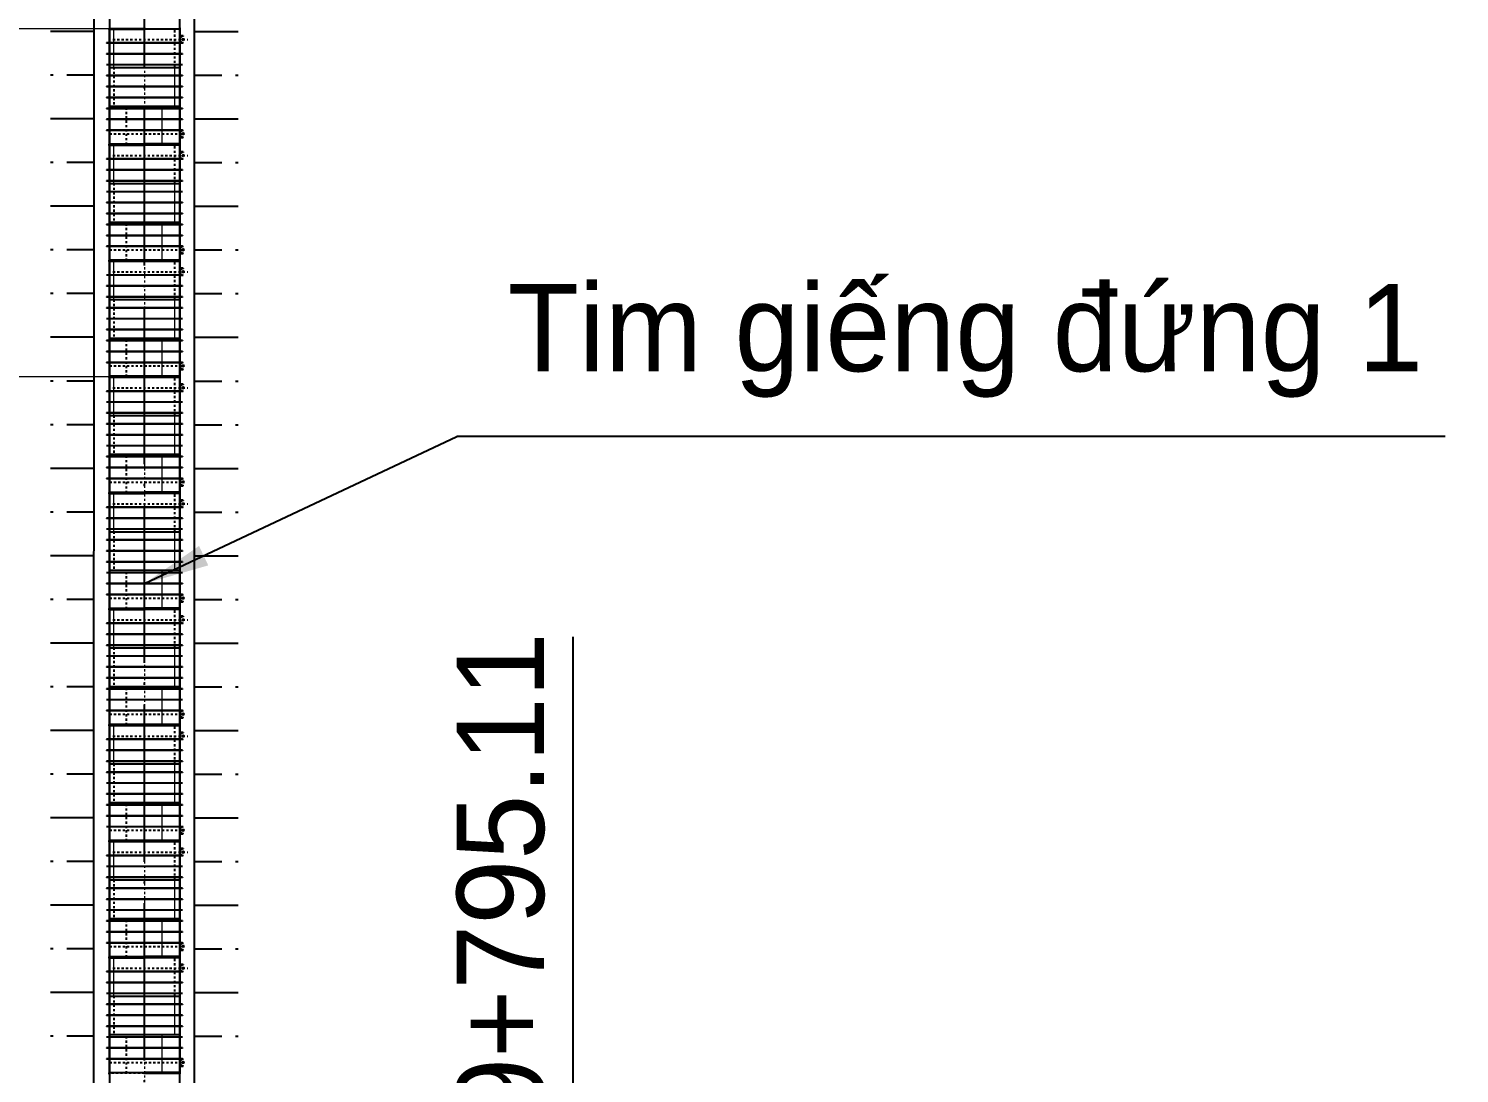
# Model space of a CAD drawing. Header units: inches. Extents: x 444671 to 463716, y 1783086 to 1794968.
# Drawn here: x 456434.8 to 456500.4, y 1787379.4 to 1787427.2 of the extents above; entities that cross this region are included whole.
import ezdxf

# ---------------------------------------------------------------- set-up
doc = ezdxf.new("R2010")
doc.units = ezdxf.units.IN
doc.header["$MEASUREMENT"] = 0
for name, pattern in [('ACAD_ISO04W100', [30, 24, -3, 0, -3]), ('CENTER', [2, 1.25, -0.25, 0.25, -0.25]), ('DASHED2', [9.525, 6.35, -3.175]), ('HIDDEN', [0.375, 0.25, -0.125])]:
    doc.linetypes.add(name, pattern=pattern)
for name, color, linetype in [('4', 4, 'Continuous'), ('Bao', 137, 'Continuous'), ('CONGTRINH', 2, 'Continuous'), ('CTTRINH', 4, 'Continuous'), ('Dong', 252, 'HIDDEN'), ('Ghichu', 3, 'Continuous'), ('KHUAT', 8, 'DASHED2'), ('Tam', 1, 'CENTER'), ('Text', 3, 'Continuous'), ('Tim', 1, 'ACAD_ISO04W100')]:
    doc.layers.add(name, color=color, linetype=linetype)
doc.layers.add('manh', color=128, linetype='Continuous', lineweight=15)
doc.layers.add('Texdoi', color=40, linetype='Continuous', lineweight=15)
doc.styles.add('VNARIAL', font='')
doc.styles.add('VnAvt', font='')
doc.styles.get('VNARIAL').set_extended_font_data('.VnArial')
doc.styles.get('VnAvt').set_extended_font_data('.VnAvant')
doc.linetypes.add('NEN_DA1', pattern='A,1.5,-0.15,["Y",Standard,S=0.2,R=0,X=-0.15,Y=-0.2],-0.005', length=1.655)
doc.dimstyles.new('1-1', dxfattribs={"dimtxt": 2, "dimasz": 2.5, "dimexe": 1, "dimexo": 0, "dimgap": 1, "dimtad": 1, "dimtoh": 1, "dimdec": 0, "dimzin": 0, "dimdsep": 46, "dimtxsty": 'Standard', "dimcen": 0.09, "dimclrd": 3, "dimclre": 3, "dimclrt": 4, "dimadec": 0, "dimazin": 0, "dimtfac": 1, "dimtdec": 0, "dimtmove": 0, "dimatfit": 0, "dimfxl": 0, "dimtolj": 1, "dimtzin": 0, "dimarcsym": 0})
doc.dimstyles.new('kt2000', dxfattribs={"dimscale": 0, "dimtxt": 4, "dimasz": 3, "dimexe": 2.5, "dimexo": 0, "dimgap": 1.3, "dimtad": 1, "dimzin": 0, "dimdsep": 46, "dimtxsty": 'VNARIAL', "dimblk1": 'OBLIQUE', "dimblk2": 'OBLIQUE', "dimsah": 1, "dimcen": 0.8, "dimdle": 2.5, "dimclrd": 256, "dimclre": 256, "dimclrt": 256, "dimaunit": 1, "dimadec": 1, "dimazin": 0, "dimtfac": 1, "dimtofl": 0, "dimtmove": 1, "dimatfit": 3, "dimfxl": 0, "dimtolj": 1, "dimtzin": 0, "dimarcsym": 0})

# ---------------------------------------------------------------- blocks, each defined once
blk = doc.blocks.new('*D133')
at = {"layer": 'Bao', "color": 3, "lineweight": -2, "ltscale": 0.2, "transparency": 16777216}
for p, q in [((-1662320, 305945), (-1673591, 305945)), ((-1671986, 272753), (-1671986, 301932)), ((-1662320, 268740), (-1673591, 268740))]:
    blk.add_line(p, q, dxfattribs=at)
at = {"layer": 'Bao', "color": 3, "ltscale": 0.2, "transparency": 16777216}
for points in [[(-1672655, 301932), (-1671317, 301932), (-1671986, 305945)], [(-1672655, 272753), (-1671317, 272753), (-1671986, 268740)]]:
    blk.add_solid(points, dxfattribs=at)
at = {"layer": 'Defpoints', "color": 0, "ltscale": 0.2, "transparency": 16777216}
for p in [(-1671986, 305945), (-1662320, 305945), (-1662320, 268740)]:
    blk.add_point(p, dxfattribs=at)
at = {"layer": 'Bao', "color": 4, "ltscale": 0.2, "transparency": 16777216, "insert": (-1675695, 287342), "char_height": 3210.27, "attachment_point": 5, "rotation": 90}
blk.add_mtext('\\A1;{\\f.VnArial|b0|i0|c0|p34;Ph/®o¹n 23}', dxfattribs=at)
blk = doc.blocks.new('*D134')
at = {"layer": 'Bao', "color": 3, "lineweight": -2, "ltscale": 0.2, "transparency": 16777216}
for p, q in [((-1662320, 321890), (-1672913, 321890)), ((-1671307, 309958), (-1671307, 317877)), ((-1662320, 305945), (-1672913, 305945))]:
    blk.add_line(p, q, dxfattribs=at)
at = {"layer": 'Bao', "color": 3, "ltscale": 0.2, "transparency": 16777216}
for points in [[(-1671976, 317877), (-1670639, 317877), (-1671307, 321890)], [(-1671976, 309958), (-1670639, 309958), (-1671307, 305945)]]:
    blk.add_solid(points, dxfattribs=at)
at = {"layer": 'Defpoints', "color": 0, "ltscale": 0.2, "transparency": 16777216}
for p in [(-1671307, 321890), (-1662320, 321890), (-1662320, 305945)]:
    blk.add_point(p, dxfattribs=at)
at = {"layer": 'Bao', "color": 4, "ltscale": 0.2, "transparency": 16777216, "insert": (-1674995, 313917), "char_height": 3210.27, "attachment_point": 5, "rotation": 90}
blk.add_mtext('\\A1;{\\f.VnArial|b0|i0|c0|p34;®o¹n 24}', dxfattribs=at)
blk = doc.blocks.new('*D135')
at = {"layer": 'Bao', "color": 3, "lineweight": -2, "ltscale": 0.2, "transparency": 16777216}
for p, q in [((-1662320, 352410), (-1673591, 352410)), ((-1671986, 325903), (-1671986, 348397)), ((-1662320, 321890), (-1673591, 321890))]:
    blk.add_line(p, q, dxfattribs=at)
at = {"layer": 'Bao', "color": 3, "ltscale": 0.2, "transparency": 16777216}
for points in [[(-1672655, 348397), (-1671317, 348397), (-1671986, 352410)], [(-1672655, 325903), (-1671317, 325903), (-1671986, 321890)]]:
    blk.add_solid(points, dxfattribs=at)
at = {"layer": 'Defpoints', "color": 0, "ltscale": 0.2, "transparency": 16777216}
for p in [(-1671986, 352410), (-1662320, 352410), (-1662320, 321890)]:
    blk.add_point(p, dxfattribs=at)
at = {"layer": 'Bao', "color": 4, "ltscale": 0.2, "transparency": 16777216, "insert": (-1675695, 337150), "char_height": 3210.27, "attachment_point": 5, "rotation": 90}
blk.add_mtext('\\A1;{\\f.VnArial|b0|i0|c0|p34;Ph/®o¹n 25}', dxfattribs=at)
blk = doc.blocks.new('_Oblique')
at = {"color": 0, "linetype": 'ByBlock', "lineweight": -2}
blk.add_line((-0.5, -0.5), (0.5, 0.5), dxfattribs=at)
blk = doc.blocks.new('A$C491C4D06')
at = {"layer": 'Bao'}
for p, q in [((-1660699.9, 321890), (-1662333.9, 321890)), ((-1662329.9, 321919), (-1662329.9, 321859)), ((-1660703.9, 321859), (-1662329.9, 321859)), ((-1662319.9, 321890), (-1662319.9, 316604)), ((-1660703.9, 321919), (-1660703.9, 321859)), ((-1660703.9, 321890), (-1660701.9, 321890)), ((-1660699.9, 321926), (-1660699.9, 321866)), ((-1659073.9, 321866), (-1660699.9, 321866)), ((-1659083.9, 321866), (-1659083.9, 316580)), ((-1659073.9, 321926), (-1659073.9, 321866)), ((-1662439.9, 321242), (-1662439.9, 321228)), ((-1658933.9, 321562), (-1659083.9, 321562)), ((-1658933.9, 321542), (-1659083.9, 321542)), ((-1659083.9, 321242), (-1658933.9, 321242)), ((-1658963.9, 321242), (-1658963.9, 321228)), ((-1658933.9, 321562), (-1658933.9, 321542)), ((-1662439.9, 320742), (-1662439.9, 320728)), ((-1658963.9, 320742), (-1658963.9, 320728)), ((-1662439.9, 320242), (-1662439.9, 320228)), ((-1662319.9, 320120), (-1659083.9, 320120)), ((-1658963.9, 320242), (-1658963.9, 320228)), ((-1662439.9, 319742), (-1662439.9, 319728)), ((-1662439.9, 319242), (-1662439.9, 319228)), ((-1658963.9, 319742), (-1658963.9, 319728)), ((-1658963.9, 319242), (-1658963.9, 319228)), ((-1662439.9, 318742), (-1662439.9, 318728)), ((-1658963.9, 318742), (-1658963.9, 318728)), ((-1662439.9, 318242), (-1662439.9, 318228)), ((-1662319.9, 318350), (-1659083.9, 318350)), ((-1658963.9, 318242), (-1658963.9, 318228)), ((-1662439.9, 317742), (-1662439.9, 317728)), ((-1662439.9, 317242), (-1662439.9, 317228)), ((-1658933.9, 317228), (-1659083.9, 317228)), ((-1658963.9, 317742), (-1658963.9, 317728)), ((-1658963.9, 317242), (-1658963.9, 317228)), ((-1660699.9, 316575), (-1662333.9, 316575)), ((-1660703.9, 316604), (-1662329.9, 316604)), ((-1662329.9, 316604), (-1662329.9, 316544)), ((-1662319.9, 316575), (-1662319.9, 311289)), ((-1660703.9, 316604), (-1660703.9, 316544)), ((-1660703.9, 316580), (-1659083.9, 316580)), ((-1660703.9, 316575), (-1660701.9, 316575)), ((-1659073.9, 316611), (-1660699.9, 316611)), ((-1660699.9, 316611), (-1660699.9, 316551)), ((-1659083.9, 316928), (-1658933.9, 316928)), ((-1659083.9, 316908), (-1658933.9, 316908)), ((-1659073.9, 316611), (-1659073.9, 316551)), ((-1658933.9, 316908), (-1658933.9, 316928)), ((-1662439.9, 315927), (-1662439.9, 315913)), ((-1660703.9, 316544), (-1662329.9, 316544)), ((-1659073.9, 316551), (-1660699.9, 316551)), ((-1659083.9, 316551), (-1659083.9, 311265)), ((-1658933.9, 316247), (-1659083.9, 316247)), ((-1658933.9, 316227), (-1659083.9, 316227)), ((-1659083.9, 315927), (-1658933.9, 315927)), ((-1658963.9, 315927), (-1658963.9, 315913)), ((-1658933.9, 316247), (-1658933.9, 316227)), ((-1662439.9, 315427), (-1662439.9, 315413)), ((-1658963.9, 315427), (-1658963.9, 315413)), ((-1662439.9, 314927), (-1662439.9, 314913)), ((-1662319.9, 314805), (-1659083.9, 314805)), ((-1658963.9, 314927), (-1658963.9, 314913)), ((-1662439.9, 314427), (-1662439.9, 314413)), ((-1658963.9, 314427), (-1658963.9, 314413)), ((-1662439.9, 313927), (-1662439.9, 313913)), ((-1662439.9, 313427), (-1662439.9, 313413)), ((-1658963.9, 313927), (-1658963.9, 313913)), ((-1658963.9, 313427), (-1658963.9, 313413)), ((-1662439.9, 312927), (-1662439.9, 312913)), ((-1662319.9, 313035), (-1659083.9, 313035)), ((-1658963.9, 312927), (-1658963.9, 312913)), ((-1662439.9, 312427), (-1662439.9, 312413)), ((-1658963.9, 312427), (-1658963.9, 312413)), ((-1662439.9, 311927), (-1662439.9, 311913)), ((-1658933.9, 311913), (-1659083.9, 311913)), ((-1659083.9, 311613), (-1658933.9, 311613)), ((-1659083.9, 311593), (-1658933.9, 311593)), ((-1658963.9, 311927), (-1658963.9, 311913)), ((-1658933.9, 311593), (-1658933.9, 311613)), ((-1660699.9, 311260), (-1662333.9, 311260)), ((-1660703.9, 311289), (-1662329.9, 311289)), ((-1662329.9, 311289), (-1662329.9, 311229)), ((-1660703.9, 311229), (-1662329.9, 311229)), ((-1662319.9, 311260), (-1662319.9, 305974)), ((-1660703.9, 311289), (-1660703.9, 311229)), ((-1660703.9, 311265), (-1659083.9, 311265)), ((-1660703.9, 311260), (-1660701.9, 311260)), ((-1659073.9, 311296), (-1660699.9, 311296)), ((-1660699.9, 311296), (-1660699.9, 311236)), ((-1659073.9, 311236), (-1660699.9, 311236)), ((-1659083.9, 311236), (-1659083.9, 305950)), ((-1658933.9, 310932), (-1659083.9, 310932)), ((-1658933.9, 310912), (-1659083.9, 310912)), ((-1659073.9, 311296), (-1659073.9, 311236)), ((-1658933.9, 310932), (-1658933.9, 310912)), ((-1662439.9, 310612), (-1662439.9, 310598)), ((-1662439.9, 310112), (-1662439.9, 310098)), ((-1659083.9, 310612), (-1658933.9, 310612)), ((-1658963.9, 310612), (-1658963.9, 310598)), ((-1658963.9, 310112), (-1658963.9, 310098)), ((-1662439.9, 309612), (-1662439.9, 309598)), ((-1662319.9, 309490), (-1659083.9, 309490)), ((-1658963.9, 309612), (-1658963.9, 309598)), ((-1662439.9, 309112), (-1662439.9, 309098)), ((-1658963.9, 309112), (-1658963.9, 309098)), ((-1662439.9, 308612), (-1662439.9, 308598)), ((-1662439.9, 308112), (-1662439.9, 308098)), ((-1658963.9, 308612), (-1658963.9, 308598)), ((-1658963.9, 308112), (-1658963.9, 308098)), ((-1662439.9, 307612), (-1662439.9, 307598)), ((-1662319.9, 307720), (-1659083.9, 307720)), ((-1658963.9, 307612), (-1658963.9, 307598)), ((-1662439.9, 307112), (-1662439.9, 307098)), ((-1658963.9, 307112), (-1658963.9, 307098)), ((-1662439.9, 306612), (-1662439.9, 306598)), ((-1658933.9, 306598), (-1659083.9, 306598)), ((-1659083.9, 306298), (-1658933.9, 306298)), ((-1659083.9, 306278), (-1658933.9, 306278)), ((-1658963.9, 306612), (-1658963.9, 306598)), ((-1658933.9, 306278), (-1658933.9, 306298)), ((-1660699.9, 305945), (-1662333.9, 305945)), ((-1660703.9, 305974), (-1662329.9, 305974)), ((-1662329.9, 305974), (-1662329.9, 305914)), ((-1660703.9, 305914), (-1662329.9, 305914)), ((-1662319.9, 305945), (-1662319.9, 300659)), ((-1660703.9, 305974), (-1660703.9, 305914)), ((-1660703.9, 305950), (-1659083.9, 305950)), ((-1660703.9, 305945), (-1660701.9, 305945)), ((-1659073.9, 305981), (-1660699.9, 305981)), ((-1660699.9, 305981), (-1660699.9, 305921)), ((-1659073.9, 305921), (-1660699.9, 305921)), ((-1659083.9, 305921), (-1659083.9, 300635)), ((-1658933.9, 305617), (-1659083.9, 305617)), ((-1658933.9, 305597), (-1659083.9, 305597)), ((-1659073.9, 305981), (-1659073.9, 305921)), ((-1658933.9, 305617), (-1658933.9, 305597)), ((-1662439.9, 305297), (-1662439.9, 305283)), ((-1662439.9, 304797), (-1662439.9, 304783)), ((-1659083.9, 305297), (-1658933.9, 305297)), ((-1658963.9, 305297), (-1658963.9, 305283)), ((-1658963.9, 304797), (-1658963.9, 304783)), ((-1662439.9, 304297), (-1662439.9, 304283)), ((-1662319.9, 304175), (-1659083.9, 304175)), ((-1658963.9, 304297), (-1658963.9, 304283)), ((-1662439.9, 303797), (-1662439.9, 303783)), ((-1658963.9, 303797), (-1658963.9, 303783)), ((-1662439.9, 303297), (-1662439.9, 303283)), ((-1662439.9, 302797), (-1662439.9, 302783)), ((-1658963.9, 303297), (-1658963.9, 303283)), ((-1658963.9, 302797), (-1658963.9, 302783)), ((-1662439.9, 302297), (-1662439.9, 302283)), ((-1662319.9, 302405), (-1659083.9, 302405)), ((-1658963.9, 302297), (-1658963.9, 302283)), ((-1662439.9, 301797), (-1662439.9, 301783)), ((-1658963.9, 301797), (-1658963.9, 301783)), ((-1662439.9, 301297), (-1662439.9, 301283)), ((-1658933.9, 301283), (-1659083.9, 301283)), ((-1659083.9, 300983), (-1658933.9, 300983)), ((-1659083.9, 300963), (-1658933.9, 300963)), ((-1658963.9, 301297), (-1658963.9, 301283)), ((-1658933.9, 300963), (-1658933.9, 300983)), ((-1660699.9, 300630), (-1662333.9, 300630)), ((-1660703.9, 300659), (-1662329.9, 300659)), ((-1662329.9, 300659), (-1662329.9, 300599)), ((-1660703.9, 300599), (-1662329.9, 300599)), ((-1662319.9, 300630), (-1662319.9, 295344)), ((-1660703.9, 300659), (-1660703.9, 300599)), ((-1660703.9, 300635), (-1659083.9, 300635)), ((-1660703.9, 300630), (-1660701.9, 300630)), ((-1659073.9, 300666), (-1660699.9, 300666)), ((-1660699.9, 300666), (-1660699.9, 300606)), ((-1659073.9, 300606), (-1660699.9, 300606)), ((-1659083.9, 300606), (-1659083.9, 295320)), ((-1658933.9, 300302), (-1659083.9, 300302)), ((-1658933.9, 300282), (-1659083.9, 300282)), ((-1659073.9, 300666), (-1659073.9, 300606)), ((-1658933.9, 300302), (-1658933.9, 300282)), ((-1662439.9, 299982), (-1662439.9, 299968)), ((-1659083.9, 299982), (-1658933.9, 299982)), ((-1658963.9, 299982), (-1658963.9, 299968)), ((-1662439.9, 299482), (-1662439.9, 299468)), ((-1662439.9, 298982), (-1662439.9, 298968)), ((-1658963.9, 299482), (-1658963.9, 299468)), ((-1658963.9, 298982), (-1658963.9, 298968)), ((-1662439.9, 298482), (-1662439.9, 298468)), ((-1662319.9, 298860), (-1659083.9, 298860)), ((-1658963.9, 298482), (-1658963.9, 298468)), ((-1662439.9, 297982), (-1662439.9, 297968)), ((-1658963.9, 297982), (-1658963.9, 297968)), ((-1662439.9, 297482), (-1662439.9, 297468)), ((-1662439.9, 296982), (-1662439.9, 296968)), ((-1662319.9, 297090), (-1659083.9, 297090)), ((-1658963.9, 297482), (-1658963.9, 297468)), ((-1658963.9, 296982), (-1658963.9, 296968)), ((-1662439.9, 296482), (-1662439.9, 296468)), ((-1658963.9, 296482), (-1658963.9, 296468)), ((-1662439.9, 295982), (-1662439.9, 295968)), ((-1658933.9, 295968), (-1659083.9, 295968)), ((-1659083.9, 295668), (-1658933.9, 295668)), ((-1659083.9, 295648), (-1658933.9, 295648)), ((-1658963.9, 295982), (-1658963.9, 295968)), ((-1658933.9, 295648), (-1658933.9, 295668)), ((-1660699.9, 295315), (-1662333.9, 295315)), ((-1660703.9, 295344), (-1662329.9, 295344)), ((-1662329.9, 295344), (-1662329.9, 295284)), ((-1660703.9, 295284), (-1662329.9, 295284)), ((-1662319.9, 295315), (-1662319.9, 290029)), ((-1660703.9, 295344), (-1660703.9, 295284)), ((-1660703.9, 295320), (-1659083.9, 295320)), ((-1660703.9, 295315), (-1660701.9, 295315)), ((-1659073.9, 295351), (-1660699.9, 295351)), ((-1660699.9, 295351), (-1660699.9, 295291)), ((-1659073.9, 295291), (-1660699.9, 295291)), ((-1659083.9, 295291), (-1659083.9, 290005)), ((-1658933.9, 294987), (-1659083.9, 294987)), ((-1658933.9, 294967), (-1659083.9, 294967)), ((-1659073.9, 295351), (-1659073.9, 295291)), ((-1658933.9, 294987), (-1658933.9, 294967)), ((-1662439.9, 294667), (-1662439.9, 294653)), ((-1659083.9, 294667), (-1658933.9, 294667)), ((-1658963.9, 294667), (-1658963.9, 294653)), ((-1662439.9, 294167), (-1662439.9, 294153)), ((-1662439.9, 293667), (-1662439.9, 293653)), ((-1658963.9, 294167), (-1658963.9, 294153)), ((-1658963.9, 293667), (-1658963.9, 293653)), ((-1662439.9, 293167), (-1662439.9, 293153)), ((-1662319.9, 293545), (-1659083.9, 293545)), ((-1658963.9, 293167), (-1658963.9, 293153)), ((-1662439.9, 292667), (-1662439.9, 292653)), ((-1658963.9, 292667), (-1658963.9, 292653)), ((-1662439.9, 292167), (-1662439.9, 292153)), ((-1662439.9, 291667), (-1662439.9, 291653)), ((-1662319.9, 291775), (-1659083.9, 291775)), ((-1658963.9, 292167), (-1658963.9, 292153)), ((-1658963.9, 291667), (-1658963.9, 291653)), ((-1662439.9, 291167), (-1662439.9, 291153)), ((-1658963.9, 291167), (-1658963.9, 291153)), ((-1662439.9, 290667), (-1662439.9, 290653)), ((-1658933.9, 290653), (-1659083.9, 290653)), ((-1659083.9, 290353), (-1658933.9, 290353)), ((-1658963.9, 290667), (-1658963.9, 290653)), ((-1658933.9, 290333), (-1658933.9, 290353)), ((-1660699.9, 290000), (-1662333.9, 290000)), ((-1660703.9, 290029), (-1662329.9, 290029)), ((-1662329.9, 290029), (-1662329.9, 289969)), ((-1660703.9, 289969), (-1662329.9, 289969)), ((-1662319.9, 290000), (-1662319.9, 284714)), ((-1660703.9, 290029), (-1660703.9, 289969)), ((-1660703.9, 290005), (-1659083.9, 290005)), ((-1660703.9, 290000), (-1660701.9, 290000)), ((-1659073.9, 290036), (-1660699.9, 290036)), ((-1660699.9, 290036), (-1660699.9, 289976)), ((-1659073.9, 289976), (-1660699.9, 289976)), ((-1659083.9, 290333), (-1658933.9, 290333)), ((-1659083.9, 289976), (-1659083.9, 284690)), ((-1659073.9, 290036), (-1659073.9, 289976)), ((-1662439.9, 289352), (-1662439.9, 289338)), ((-1658933.9, 289672), (-1659083.9, 289672)), ((-1658933.9, 289652), (-1659083.9, 289652)), ((-1659083.9, 289352), (-1658933.9, 289352)), ((-1658963.9, 289352), (-1658963.9, 289338)), ((-1658933.9, 289672), (-1658933.9, 289652)), ((-1662439.9, 288852), (-1662439.9, 288838)), ((-1658963.9, 288852), (-1658963.9, 288838)), ((-1662439.9, 288352), (-1662439.9, 288338)), ((-1662439.9, 287852), (-1662439.9, 287838)), ((-1662319.9, 288230), (-1659083.9, 288230)), ((-1658963.9, 288352), (-1658963.9, 288338)), ((-1658963.9, 287852), (-1658963.9, 287838)), ((-1662439.9, 287352), (-1662439.9, 287338)), ((-1658963.9, 287352), (-1658963.9, 287338)), ((-1662439.9, 286852), (-1662439.9, 286838)), ((-1662319.9, 286460), (-1659083.9, 286460)), ((-1658963.9, 286852), (-1658963.9, 286838)), ((-1662439.9, 286352), (-1662439.9, 286338)), ((-1662439.9, 285852), (-1662439.9, 285838)), ((-1658963.9, 286352), (-1658963.9, 286338)), ((-1658963.9, 285852), (-1658963.9, 285838)), ((-1662439.9, 285352), (-1662439.9, 285338)), ((-1658933.9, 285338), (-1659083.9, 285338)), ((-1658963.9, 285352), (-1658963.9, 285338)), ((-1660699.9, 284685), (-1662333.9, 284685)), ((-1660703.9, 284714), (-1662329.9, 284714)), ((-1662329.9, 284714), (-1662329.9, 284654)), ((-1660703.9, 284654), (-1662329.9, 284654)), ((-1662319.9, 284685), (-1662319.9, 279399)), ((-1660703.9, 284714), (-1660703.9, 284654)), ((-1660703.9, 284690), (-1659083.9, 284690)), ((-1660703.9, 284685), (-1660701.9, 284685)), ((-1659073.9, 284721), (-1660699.9, 284721)), ((-1660699.9, 284721), (-1660699.9, 284661)), ((-1659073.9, 284661), (-1660699.9, 284661)), ((-1659083.9, 285038), (-1658933.9, 285038)), ((-1659083.9, 285018), (-1658933.9, 285018)), ((-1659083.9, 284661), (-1659083.9, 279375)), ((-1659073.9, 284721), (-1659073.9, 284661)), ((-1658933.9, 285018), (-1658933.9, 285038)), ((-1662439.9, 284037), (-1662439.9, 284023)), ((-1658933.9, 284357), (-1659083.9, 284357)), ((-1658933.9, 284337), (-1659083.9, 284337)), ((-1659083.9, 284037), (-1658933.9, 284037)), ((-1658963.9, 284037), (-1658963.9, 284023)), ((-1658933.9, 284357), (-1658933.9, 284337)), ((-1662439.9, 283537), (-1662439.9, 283523)), ((-1658963.9, 283537), (-1658963.9, 283523)), ((-1662439.9, 283037), (-1662439.9, 283023)), ((-1662439.9, 282537), (-1662439.9, 282523)), ((-1662319.9, 282915), (-1659083.9, 282915)), ((-1658963.9, 283037), (-1658963.9, 283023)), ((-1658963.9, 282537), (-1658963.9, 282523)), ((-1662439.9, 282037), (-1662439.9, 282023)), ((-1658963.9, 282037), (-1658963.9, 282023)), ((-1662439.9, 281537), (-1662439.9, 281523)), ((-1658963.9, 281537), (-1658963.9, 281523)), ((-1662439.9, 281037), (-1662439.9, 281023)), ((-1662439.9, 280537), (-1662439.9, 280523)), ((-1662319.9, 281145), (-1659083.9, 281145)), ((-1658963.9, 281037), (-1658963.9, 281023)), ((-1658963.9, 280537), (-1658963.9, 280523)), ((-1662439.9, 280037), (-1662439.9, 280023)), ((-1658933.9, 280023), (-1659083.9, 280023)), ((-1658963.9, 280037), (-1658963.9, 280023)), ((-1660699.9, 279370), (-1662333.9, 279370)), ((-1660703.9, 279399), (-1662329.9, 279399)), ((-1662329.9, 279399), (-1662329.9, 279339)), ((-1660703.9, 279339), (-1662329.9, 279339)), ((-1662319.9, 279370), (-1662319.9, 274084)), ((-1660703.9, 279399), (-1660703.9, 279339)), ((-1660703.9, 279375), (-1659083.9, 279375)), ((-1660703.9, 279370), (-1660701.9, 279370)), ((-1659073.9, 279406), (-1660699.9, 279406)), ((-1660699.9, 279406), (-1660699.9, 279346)), ((-1659073.9, 279346), (-1660699.9, 279346)), ((-1659083.9, 279723), (-1658933.9, 279723)), ((-1659083.9, 279703), (-1658933.9, 279703)), ((-1659083.9, 279346), (-1659083.9, 274060)), ((-1659073.9, 279406), (-1659073.9, 279346)), ((-1658933.9, 279703), (-1658933.9, 279723)), ((-1662439.9, 278722), (-1662439.9, 278708)), ((-1658933.9, 279042), (-1659083.9, 279042)), ((-1658933.9, 279022), (-1659083.9, 279022)), ((-1659083.9, 278722), (-1658933.9, 278722)), ((-1658963.9, 278722), (-1658963.9, 278708)), ((-1658933.9, 279042), (-1658933.9, 279022)), ((-1662439.9, 278222), (-1662439.9, 278208)), ((-1658963.9, 278222), (-1658963.9, 278208)), ((-1662439.9, 277722), (-1662439.9, 277708)), ((-1662319.9, 277600), (-1659083.9, 277600)), ((-1658963.9, 277722), (-1658963.9, 277708)), ((-1662439.9, 277222), (-1662439.9, 277208)), ((-1662439.9, 276722), (-1662439.9, 276708)), ((-1658963.9, 277222), (-1658963.9, 277208)), ((-1658963.9, 276722), (-1658963.9, 276708)), ((-1662439.9, 276222), (-1662439.9, 276208)), ((-1658963.9, 276222), (-1658963.9, 276208)), ((-1662439.9, 275722), (-1662439.9, 275708)), ((-1662319.9, 275830), (-1659083.9, 275830)), ((-1658963.9, 275722), (-1658963.9, 275708)), ((-1662439.9, 275222), (-1662439.9, 275208)), ((-1662439.9, 274722), (-1662439.9, 274708)), ((-1658933.9, 274708), (-1659083.9, 274708)), ((-1658963.9, 275222), (-1658963.9, 275208)), ((-1658963.9, 274722), (-1658963.9, 274708)), ((-1660703.9, 274084), (-1662329.9, 274084)), ((-1662329.9, 274084), (-1662329.9, 274024)), ((-1660703.9, 274084), (-1660703.9, 274024)), ((-1660703.9, 274060), (-1659083.9, 274060)), ((-1659073.9, 274091), (-1660699.9, 274091)), ((-1660699.9, 274091), (-1660699.9, 274031)), ((-1659083.9, 274408), (-1658933.9, 274408)), ((-1659083.9, 274388), (-1658933.9, 274388)), ((-1659073.9, 274091), (-1659073.9, 274031)), ((-1658933.9, 274388), (-1658933.9, 274408))]:
    blk.add_line(p, q, dxfattribs=at)
at = {"layer": 'Bao', "ltscale": 0.2}
for p, q in [((-1659083.9, 321890), (-1659083.9, 321866)), ((-1658963.9, 321242), (-1662439.9, 321242)), ((-1658963.9, 321228), (-1662439.9, 321228)), ((-1658963.9, 320742), (-1662439.9, 320742)), ((-1658963.9, 320728), (-1662439.9, 320728)), ((-1658963.9, 320242), (-1662439.9, 320242)), ((-1658963.9, 320228), (-1662439.9, 320228)), ((-1658963.9, 319742), (-1662439.9, 319742)), ((-1658963.9, 319728), (-1662439.9, 319728)), ((-1658963.9, 319242), (-1662439.9, 319242)), ((-1658963.9, 319228), (-1662439.9, 319228)), ((-1658963.9, 318742), (-1662439.9, 318742)), ((-1658963.9, 318728), (-1662439.9, 318728)), ((-1658963.9, 318242), (-1662439.9, 318242)), ((-1658963.9, 318228), (-1662439.9, 318228)), ((-1658963.9, 317742), (-1662439.9, 317742)), ((-1658963.9, 317728), (-1662439.9, 317728)), ((-1658963.9, 317242), (-1662439.9, 317242)), ((-1658963.9, 317228), (-1662439.9, 317228)), ((-1659083.9, 316575), (-1659083.9, 316551)), ((-1658963.9, 315927), (-1662439.9, 315927)), ((-1658963.9, 315913), (-1662439.9, 315913)), ((-1658963.9, 315427), (-1662439.9, 315427)), ((-1658963.9, 315413), (-1662439.9, 315413)), ((-1658963.9, 314927), (-1662439.9, 314927)), ((-1658963.9, 314913), (-1662439.9, 314913)), ((-1658963.9, 314427), (-1662439.9, 314427)), ((-1658963.9, 314413), (-1662439.9, 314413)), ((-1658963.9, 313927), (-1662439.9, 313927)), ((-1658963.9, 313913), (-1662439.9, 313913)), ((-1658963.9, 313427), (-1662439.9, 313427)), ((-1658963.9, 313413), (-1662439.9, 313413)), ((-1658963.9, 312927), (-1662439.9, 312927)), ((-1658963.9, 312913), (-1662439.9, 312913)), ((-1658963.9, 312427), (-1662439.9, 312427)), ((-1658963.9, 312413), (-1662439.9, 312413)), ((-1658963.9, 311927), (-1662439.9, 311927)), ((-1658963.9, 311913), (-1662439.9, 311913)), ((-1659083.9, 311260), (-1659083.9, 311236)), ((-1658963.9, 310612), (-1662439.9, 310612)), ((-1658963.9, 310598), (-1662439.9, 310598)), ((-1658963.9, 310112), (-1662439.9, 310112)), ((-1658963.9, 310098), (-1662439.9, 310098)), ((-1658963.9, 309612), (-1662439.9, 309612)), ((-1658963.9, 309598), (-1662439.9, 309598)), ((-1658963.9, 309112), (-1662439.9, 309112)), ((-1658963.9, 309098), (-1662439.9, 309098)), ((-1658963.9, 308612), (-1662439.9, 308612)), ((-1658963.9, 308598), (-1662439.9, 308598)), ((-1658963.9, 308112), (-1662439.9, 308112)), ((-1658963.9, 308098), (-1662439.9, 308098)), ((-1658963.9, 307612), (-1662439.9, 307612)), ((-1658963.9, 307598), (-1662439.9, 307598)), ((-1658963.9, 307112), (-1662439.9, 307112)), ((-1658963.9, 307098), (-1662439.9, 307098)), ((-1658963.9, 306612), (-1662439.9, 306612)), ((-1658963.9, 306598), (-1662439.9, 306598)), ((-1659083.9, 305945), (-1659083.9, 305921)), ((-1658963.9, 305297), (-1662439.9, 305297)), ((-1658963.9, 305283), (-1662439.9, 305283)), ((-1658963.9, 304797), (-1662439.9, 304797)), ((-1658963.9, 304783), (-1662439.9, 304783)), ((-1658963.9, 304297), (-1662439.9, 304297)), ((-1658963.9, 304283), (-1662439.9, 304283)), ((-1658963.9, 303797), (-1662439.9, 303797)), ((-1658963.9, 303783), (-1662439.9, 303783)), ((-1658963.9, 303297), (-1662439.9, 303297)), ((-1658963.9, 303283), (-1662439.9, 303283)), ((-1658963.9, 302797), (-1662439.9, 302797)), ((-1658963.9, 302783), (-1662439.9, 302783)), ((-1658963.9, 302297), (-1662439.9, 302297)), ((-1658963.9, 302283), (-1662439.9, 302283)), ((-1658963.9, 301797), (-1662439.9, 301797)), ((-1658963.9, 301783), (-1662439.9, 301783)), ((-1658963.9, 301297), (-1662439.9, 301297)), ((-1658963.9, 301283), (-1662439.9, 301283)), ((-1659083.9, 300630), (-1659083.9, 300606)), ((-1658963.9, 299982), (-1662439.9, 299982)), ((-1658963.9, 299968), (-1662439.9, 299968)), ((-1658963.9, 299482), (-1662439.9, 299482)), ((-1658963.9, 299468), (-1662439.9, 299468)), ((-1658963.9, 298982), (-1662439.9, 298982)), ((-1658963.9, 298968), (-1662439.9, 298968)), ((-1658963.9, 298482), (-1662439.9, 298482)), ((-1658963.9, 298468), (-1662439.9, 298468)), ((-1658963.9, 297982), (-1662439.9, 297982)), ((-1658963.9, 297968), (-1662439.9, 297968)), ((-1658963.9, 297482), (-1662439.9, 297482)), ((-1658963.9, 297468), (-1662439.9, 297468)), ((-1658963.9, 296982), (-1662439.9, 296982)), ((-1658963.9, 296968), (-1662439.9, 296968)), ((-1658963.9, 296482), (-1662439.9, 296482)), ((-1658963.9, 296468), (-1662439.9, 296468)), ((-1658963.9, 295982), (-1662439.9, 295982)), ((-1658963.9, 295968), (-1662439.9, 295968)), ((-1659083.9, 295315), (-1659083.9, 295291)), ((-1658963.9, 294667), (-1662439.9, 294667)), ((-1658963.9, 294653), (-1662439.9, 294653)), ((-1658963.9, 294167), (-1662439.9, 294167)), ((-1658963.9, 294153), (-1662439.9, 294153)), ((-1658963.9, 293667), (-1662439.9, 293667)), ((-1658963.9, 293653), (-1662439.9, 293653)), ((-1658963.9, 293167), (-1662439.9, 293167)), ((-1658963.9, 293153), (-1662439.9, 293153)), ((-1658963.9, 292667), (-1662439.9, 292667)), ((-1658963.9, 292653), (-1662439.9, 292653)), ((-1658963.9, 292167), (-1662439.9, 292167)), ((-1658963.9, 292153), (-1662439.9, 292153)), ((-1658963.9, 291667), (-1662439.9, 291667)), ((-1658963.9, 291653), (-1662439.9, 291653)), ((-1658963.9, 291167), (-1662439.9, 291167)), ((-1658963.9, 291153), (-1662439.9, 291153)), ((-1658963.9, 290667), (-1662439.9, 290667)), ((-1658963.9, 290653), (-1662439.9, 290653)), ((-1659083.9, 290000), (-1659083.9, 289976)), ((-1658963.9, 289352), (-1662439.9, 289352)), ((-1658963.9, 289338), (-1662439.9, 289338)), ((-1658963.9, 288852), (-1662439.9, 288852)), ((-1658963.9, 288838), (-1662439.9, 288838)), ((-1658963.9, 288352), (-1662439.9, 288352)), ((-1658963.9, 288338), (-1662439.9, 288338)), ((-1658963.9, 287852), (-1662439.9, 287852)), ((-1658963.9, 287838), (-1662439.9, 287838)), ((-1658963.9, 287352), (-1662439.9, 287352)), ((-1658963.9, 287338), (-1662439.9, 287338)), ((-1658963.9, 286852), (-1662439.9, 286852)), ((-1658963.9, 286838), (-1662439.9, 286838)), ((-1658963.9, 286352), (-1662439.9, 286352)), ((-1658963.9, 286338), (-1662439.9, 286338)), ((-1658963.9, 285852), (-1662439.9, 285852)), ((-1658963.9, 285838), (-1662439.9, 285838)), ((-1658963.9, 285352), (-1662439.9, 285352)), ((-1658963.9, 285338), (-1662439.9, 285338)), ((-1659083.9, 284685), (-1659083.9, 284661)), ((-1658963.9, 284037), (-1662439.9, 284037)), ((-1658963.9, 284023), (-1662439.9, 284023)), ((-1658963.9, 283537), (-1662439.9, 283537)), ((-1658963.9, 283523), (-1662439.9, 283523)), ((-1658963.9, 283037), (-1662439.9, 283037)), ((-1658963.9, 283023), (-1662439.9, 283023)), ((-1658963.9, 282537), (-1662439.9, 282537)), ((-1658963.9, 282523), (-1662439.9, 282523)), ((-1658963.9, 282037), (-1662439.9, 282037)), ((-1658963.9, 282023), (-1662439.9, 282023)), ((-1658963.9, 281537), (-1662439.9, 281537)), ((-1658963.9, 281523), (-1662439.9, 281523)), ((-1658963.9, 281037), (-1662439.9, 281037)), ((-1658963.9, 281023), (-1662439.9, 281023)), ((-1658963.9, 280537), (-1662439.9, 280537)), ((-1658963.9, 280523), (-1662439.9, 280523)), ((-1658963.9, 280037), (-1662439.9, 280037)), ((-1658963.9, 280023), (-1662439.9, 280023)), ((-1659083.9, 279370), (-1659083.9, 279346)), ((-1658963.9, 278722), (-1662439.9, 278722)), ((-1658963.9, 278708), (-1662439.9, 278708)), ((-1658963.9, 278222), (-1662439.9, 278222)), ((-1658963.9, 278208), (-1662439.9, 278208)), ((-1658963.9, 277722), (-1662439.9, 277722)), ((-1658963.9, 277708), (-1662439.9, 277708)), ((-1658963.9, 277222), (-1662439.9, 277222)), ((-1658963.9, 277208), (-1662439.9, 277208)), ((-1658963.9, 276722), (-1662439.9, 276722)), ((-1658963.9, 276708), (-1662439.9, 276708)), ((-1658963.9, 276222), (-1662439.9, 276222)), ((-1658963.9, 276208), (-1662439.9, 276208)), ((-1658963.9, 275722), (-1662439.9, 275722)), ((-1658963.9, 275708), (-1662439.9, 275708)), ((-1658963.9, 275222), (-1662439.9, 275222)), ((-1658963.9, 275208), (-1662439.9, 275208)), ((-1658963.9, 274722), (-1662439.9, 274722)), ((-1658963.9, 274708), (-1662439.9, 274708))]:
    blk.add_line(p, q, dxfattribs=at)
at = {"layer": 'Bao'}
for centre in [(-1658933.9, 321392), (-1658933.9, 317078), (-1658933.9, 316077), (-1658933.9, 311763), (-1658933.9, 310762), (-1658933.9, 306448), (-1658933.9, 305447), (-1658933.9, 301133), (-1658933.9, 300132), (-1658933.9, 295818), (-1658933.9, 294817), (-1658933.9, 290503), (-1658933.9, 289502), (-1658933.9, 285188), (-1658933.9, 284187), (-1658933.9, 279873), (-1658933.9, 278872), (-1658933.9, 274558)]:
    blk.add_circle(centre, 40, dxfattribs=at)
for centre in [(-1658933.9, 321392), (-1658933.9, 317078), (-1658933.9, 316077), (-1658933.9, 311763), (-1658933.9, 310762), (-1658933.9, 306448), (-1658933.9, 305447), (-1658933.9, 301133), (-1658933.9, 300132), (-1658933.9, 295818), (-1658933.9, 294817), (-1658933.9, 290503), (-1658933.9, 289502), (-1658933.9, 285188), (-1658933.9, 284187), (-1658933.9, 279873), (-1658933.9, 278872), (-1658933.9, 274558)]:
    blk.add_arc(centre, 150, 270, 90, dxfattribs=at)
at = {"layer": 'KHUAT', "ltscale": 5}
for p, q in [((-1662301.9, 321890), (-1662301.9, 316580)), ((-1660699.9, 321890), (-1659083.9, 321890)), ((-1659302.4, 320120), (-1659302.4, 321890)), ((-1659101.9, 321890), (-1659101.9, 316580)), ((-1662101.4, 320120), (-1662101.4, 318350)), ((-1661517.9, 316580), (-1661517.9, 318350)), ((-1662319.9, 316604), (-1662319.9, 316580)), ((-1660703.9, 316580), (-1662319.9, 316580)), ((-1662301.9, 316575), (-1662301.9, 311265)), ((-1660699.9, 316575), (-1659083.9, 316575)), ((-1659302.4, 314805), (-1659302.4, 316575)), ((-1659101.9, 316575), (-1659101.9, 311265)), ((-1662101.4, 314805), (-1662101.4, 313035)), ((-1661517.9, 311265), (-1661517.9, 313035)), ((-1662319.9, 311289), (-1662319.9, 311265)), ((-1660703.9, 311265), (-1662319.9, 311265)), ((-1662301.9, 311260), (-1662301.9, 305950)), ((-1660699.9, 311260), (-1659083.9, 311260)), ((-1659302.4, 309490), (-1659302.4, 311260)), ((-1659101.9, 311260), (-1659101.9, 305950)), ((-1662101.4, 309490), (-1662101.4, 307720)), ((-1661517.9, 305950), (-1661517.9, 307720)), ((-1662319.9, 305974), (-1662319.9, 305950)), ((-1660703.9, 305950), (-1662319.9, 305950)), ((-1662301.9, 305945), (-1662301.9, 300635)), ((-1660699.9, 305945), (-1659083.9, 305945)), ((-1659302.4, 304175), (-1659302.4, 305945)), ((-1659101.9, 305945), (-1659101.9, 300635)), ((-1662101.4, 304175), (-1662101.4, 302405)), ((-1661517.9, 300635), (-1661517.9, 302405)), ((-1662319.9, 300659), (-1662319.9, 300635)), ((-1660703.9, 300635), (-1662319.9, 300635)), ((-1662301.9, 300630), (-1662301.9, 295320)), ((-1660699.9, 300630), (-1659083.9, 300630)), ((-1659302.4, 298860), (-1659302.4, 300630)), ((-1659101.9, 300630), (-1659101.9, 295320)), ((-1662101.4, 298860), (-1662101.4, 297090)), ((-1661517.9, 295320), (-1661517.9, 297090)), ((-1662319.9, 295344), (-1662319.9, 295320)), ((-1660703.9, 295320), (-1662319.9, 295320)), ((-1662301.9, 295315), (-1662301.9, 290005)), ((-1660699.9, 295315), (-1659083.9, 295315)), ((-1659302.4, 293545), (-1659302.4, 295315)), ((-1659101.9, 295315), (-1659101.9, 290005)), ((-1662101.4, 293545), (-1662101.4, 291775)), ((-1661517.9, 290005), (-1661517.9, 291775)), ((-1662319.9, 290029), (-1662319.9, 290005)), ((-1660703.9, 290005), (-1662319.9, 290005)), ((-1662301.9, 290000), (-1662301.9, 284690)), ((-1660699.9, 290000), (-1659083.9, 290000)), ((-1659302.4, 288230), (-1659302.4, 290000)), ((-1659101.9, 290000), (-1659101.9, 284690)), ((-1662101.4, 288230), (-1662101.4, 286460)), ((-1661517.9, 284690), (-1661517.9, 286460)), ((-1662319.9, 284714), (-1662319.9, 284690)), ((-1660703.9, 284690), (-1662319.9, 284690)), ((-1662301.9, 284685), (-1662301.9, 279375)), ((-1660699.9, 284685), (-1659083.9, 284685)), ((-1659302.4, 282915), (-1659302.4, 284685)), ((-1659101.9, 284685), (-1659101.9, 279375)), ((-1662101.4, 282915), (-1662101.4, 281145)), ((-1661517.9, 279375), (-1661517.9, 281145)), ((-1662319.9, 279399), (-1662319.9, 279375)), ((-1660703.9, 279375), (-1662319.9, 279375)), ((-1662301.9, 279370), (-1662301.9, 274060)), ((-1660699.9, 279370), (-1659083.9, 279370)), ((-1659302.4, 277600), (-1659302.4, 279370)), ((-1659101.9, 279370), (-1659101.9, 274060)), ((-1662101.4, 277600), (-1662101.4, 275830)), ((-1661517.9, 274060), (-1661517.9, 275830)), ((-1662319.9, 274084), (-1662319.9, 274060)), ((-1660703.9, 274060), (-1662319.9, 274060))]:
    blk.add_line(p, q, dxfattribs=at)
at = {"layer": 'manh', "color": 1, "linetype": 'CENTER', "ltscale": 0.05}
blk.add_line((-1660701.9, 351165.1), (-1660701.9, 251543.9), dxfattribs=at)
at = {"layer": 'manh'}
for p, q in [((-1662101.4, 320120), (-1662101.4, 321890)), ((-1659302.4, 318350), (-1659302.4, 320120)), ((-1659885.9, 316580), (-1659885.9, 318350)), ((-1662101.4, 314805), (-1662101.4, 316575)), ((-1659302.4, 313035), (-1659302.4, 314805)), ((-1659885.9, 311265), (-1659885.9, 313035)), ((-1662101.4, 309490), (-1662101.4, 311260)), ((-1659302.4, 307720), (-1659302.4, 309490)), ((-1659885.9, 305950), (-1659885.9, 307720)), ((-1662101.4, 304175), (-1662101.4, 305945)), ((-1659302.4, 302405), (-1659302.4, 304175)), ((-1659885.9, 300635), (-1659885.9, 302405)), ((-1662101.4, 298860), (-1662101.4, 300630)), ((-1659302.4, 297090), (-1659302.4, 298860)), ((-1659885.9, 295320), (-1659885.9, 297090)), ((-1662101.4, 293545), (-1662101.4, 295315)), ((-1659302.4, 291775), (-1659302.4, 293545)), ((-1659885.9, 290005), (-1659885.9, 291775)), ((-1662101.4, 288230), (-1662101.4, 290000)), ((-1659302.4, 286460), (-1659302.4, 288230)), ((-1659885.9, 284690), (-1659885.9, 286460)), ((-1662101.4, 282915), (-1662101.4, 284685)), ((-1659302.4, 281145), (-1659302.4, 282915)), ((-1659885.9, 279375), (-1659885.9, 281145)), ((-1662101.4, 277600), (-1662101.4, 279370)), ((-1659302.4, 275830), (-1659302.4, 277600)), ((-1659885.9, 274060), (-1659885.9, 275830))]:
    blk.add_line(p, q, dxfattribs=at)
at = {"layer": 'Tam', "ltscale": 3}
for p, q in [((-1662147.9, 321392), (-1658716.8, 321392)), ((-1662297.9, 317078), (-1658866.8, 317078)), ((-1662147.9, 316077), (-1658716.8, 316077)), ((-1662297.9, 311763), (-1658866.8, 311763)), ((-1662147.9, 310762), (-1658716.8, 310762)), ((-1662297.9, 306448), (-1658866.8, 306448)), ((-1662147.9, 305447), (-1658716.8, 305447)), ((-1662297.9, 301133), (-1658866.8, 301133)), ((-1662147.9, 300132), (-1658716.8, 300132)), ((-1662297.9, 295818), (-1658866.8, 295818)), ((-1662147.9, 294817), (-1658716.8, 294817)), ((-1662297.9, 290503), (-1658866.8, 290503)), ((-1662147.9, 289502), (-1658716.8, 289502)), ((-1662297.9, 285188), (-1658866.8, 285188)), ((-1662147.9, 284187), (-1658716.8, 284187)), ((-1662297.9, 279873), (-1658866.8, 279873)), ((-1662147.9, 278872), (-1658716.8, 278872)), ((-1662297.9, 274558), (-1658866.8, 274558))]:
    blk.add_line(p, q, dxfattribs=at)
at = {"layer": 'Tam'}
for p, q in [((-1658933.9, 321454.5), (-1658933.9, 321329.5)), ((-1658933.9, 317140.5), (-1658933.9, 317015.5)), ((-1658933.9, 316139.5), (-1658933.9, 316014.5)), ((-1658933.9, 311825.5), (-1658933.9, 311700.5)), ((-1658933.9, 310824.5), (-1658933.9, 310699.5)), ((-1658933.9, 306510.5), (-1658933.9, 306385.5)), ((-1658933.9, 305509.5), (-1658933.9, 305384.5)), ((-1658933.9, 301195.5), (-1658933.9, 301070.5)), ((-1658933.9, 300194.5), (-1658933.9, 300069.5)), ((-1658933.9, 295880.5), (-1658933.9, 295755.5)), ((-1658933.9, 294879.5), (-1658933.9, 294754.5)), ((-1658933.9, 290565.5), (-1658933.9, 290440.5)), ((-1658933.9, 289564.5), (-1658933.9, 289439.5)), ((-1658933.9, 285250.5), (-1658933.9, 285125.5)), ((-1658933.9, 284249.5), (-1658933.9, 284124.5)), ((-1658933.9, 279935.5), (-1658933.9, 279810.5)), ((-1658933.9, 278934.5), (-1658933.9, 278809.5)), ((-1658933.9, 274620.5), (-1658933.9, 274495.5))]:
    blk.add_line(p, q, dxfattribs=at)
at = {"layer": 'Bao', "ltscale": 0.2}
for base, p1, p2, text, picture, middle in [((-1671986.1, 352410), (-1662319.9, 321890), (-1662319.9, 352410), '{\\f.VnArial|b0|i0|c0|p34;Ph/®o¹n 25}', '*D135', (-1675694.5, 337150)), ((-1671986.1, 305945), (-1662319.9, 268740), (-1662319.9, 305945), '{\\f.VnArial|b0|i0|c0|p34;Ph/®o¹n 23}', '*D133', (-1675694.5, 287342.5))]:
    dim = blk.add_linear_dim(base=base, p1=p1, p2=p2, angle=90, text=text, dimstyle='1-1', override={"dimscale": 1605.134402, "dimlfac": -1}, dxfattribs=at)
    dim.commit()
    dim.dimension.update_dxf_attribs({"geometry": picture, "text_midpoint": middle})
dim = blk.add_linear_dim(base=(-1671307.4, 321890), p1=(-1662319.9, 305945), p2=(-1662319.9, 321890), angle=90, text='{\\f.VnArial|b0|i0|c0|p34;®o¹n 24}', dimstyle='1-1', override={"dimscale": 1605.134402, "dimlfac": -1}, dxfattribs=at)
dim.commit()
dim.dimension.update_dxf_attribs({"geometry": '*D134', "text_midpoint": (-1671307.4, 313917.5), "dimtype": 160})

msp = doc.modelspace()

# ---------------------------------------------------------------- linework, layer by layer
at = {"layer": '4', "linetype": 'NEN_DA1', "ltscale": 8}
msp.add_line((456442.4145, 1787357.5474), (456442.4145, 1787469.0948), dxfattribs=at)
at = {"layer": '4', "linetype": 'NEN_DA1', "ltscale": 10}
msp.add_lwpolyline([(456437.8145, 1787456.515), (456437.7645, 1787341.4126), (456967.6488, 1787304.3207), (456969.7969, 1787304.3207)], dxfattribs=at)
at = {"layer": 'CONGTRINH', "ltscale": 10}
for p, q in [((456438.5145, 1787457.3596), (456438.5145, 1787357.5905)), ((456441.7145, 1787457.3597), (456441.7145, 1787357.5906))]:
    msp.add_line(p, q, dxfattribs=at)
at = {"layer": 'CTTRINH', "color": 4, "linetype": 'ByBlock'}
for p, q in [((456437.8145, 1787427.1134), (456435.8145, 1787427.1134)), ((456442.4145, 1787427.1134), (456444.4145, 1787427.1134)), ((456437.8145, 1787423.1134), (456435.8145, 1787423.1134)), ((456442.4145, 1787423.1134), (456444.4145, 1787423.1134)), ((456437.8145, 1787419.1134), (456435.8145, 1787419.1134)), ((456442.4145, 1787419.1134), (456444.4145, 1787419.1134)), ((456437.8145, 1787413.1134), (456435.8145, 1787413.1134)), ((456442.4145, 1787413.1134), (456444.4145, 1787413.1134)), ((456437.8145, 1787407.1134), (456435.8145, 1787407.1134)), ((456442.4145, 1787407.1134), (456444.4145, 1787407.1134)), ((456437.8145, 1787403.1134), (456435.8145, 1787403.1134)), ((456442.4145, 1787403.1134), (456444.4145, 1787403.1134)), ((456437.8145, 1787399.1134), (456435.8145, 1787399.1134)), ((456442.4145, 1787399.1134), (456444.4145, 1787399.1134)), ((456437.8145, 1787395.1134), (456435.8145, 1787395.1134)), ((456442.4145, 1787395.1134), (456444.4145, 1787395.1134)), ((456437.8145, 1787391.1134), (456435.8145, 1787391.1134)), ((456442.4145, 1787391.1134), (456444.4145, 1787391.1134)), ((456437.8145, 1787387.1134), (456435.8145, 1787387.1134)), ((456442.4145, 1787387.1134), (456444.4145, 1787387.1134)), ((456437.8145, 1787383.1134), (456435.8145, 1787383.1134)), ((456442.4145, 1787383.1134), (456444.4145, 1787383.1134))]:
    msp.add_line(p, q, dxfattribs=at)
at = {"layer": 'Dong', "color": 3, "ltscale": 5}
for p, q in [((456437.8145, 1787425.1134), (456435.8145, 1787425.1134)), ((456442.4145, 1787425.1134), (456444.4145, 1787425.1134)), ((456437.8145, 1787421.1134), (456435.8145, 1787421.1134)), ((456442.4145, 1787421.1134), (456444.4145, 1787421.1134)), ((456437.8145, 1787417.1134), (456435.8145, 1787417.1134)), ((456442.4145, 1787417.1134), (456444.4145, 1787417.1134)), ((456437.8145, 1787415.1134), (456435.8145, 1787415.1134)), ((456442.4145, 1787415.1134), (456444.4145, 1787415.1134)), ((456437.8145, 1787411.1134), (456435.8145, 1787411.1134)), ((456437.8145, 1787411.1134), (456435.8145, 1787411.1134)), ((456442.4145, 1787411.1134), (456444.4145, 1787411.1134)), ((456442.4145, 1787411.1134), (456444.4145, 1787411.1134)), ((456437.8145, 1787409.1134), (456435.8145, 1787409.1134)), ((456442.4145, 1787409.1134), (456444.4145, 1787409.1134)), ((456437.8145, 1787405.1134), (456435.8145, 1787405.1134)), ((456442.4145, 1787405.1134), (456444.4145, 1787405.1134)), ((456437.8145, 1787401.1134), (456435.8145, 1787401.1134)), ((456442.4145, 1787401.1134), (456444.4145, 1787401.1134)), ((456437.8145, 1787397.1134), (456435.8145, 1787397.1134)), ((456442.4145, 1787397.1134), (456444.4145, 1787397.1134)), ((456437.8145, 1787393.1134), (456435.8145, 1787393.1134)), ((456442.4145, 1787393.1134), (456444.4145, 1787393.1134)), ((456437.8145, 1787389.1134), (456435.8145, 1787389.1134)), ((456442.4145, 1787389.1134), (456444.4145, 1787389.1134)), ((456437.8145, 1787385.1134), (456435.8145, 1787385.1134)), ((456442.4145, 1787385.1134), (456444.4145, 1787385.1134)), ((456437.8145, 1787381.1134), (456435.8145, 1787381.1134)), ((456442.4145, 1787381.1134), (456444.4145, 1787381.1134))]:
    msp.add_line(p, q, dxfattribs=at)
at = {"layer": 'Ghichu'}
msp.add_line((456459.747, 1787368.2827), (456459.747, 1787399.4037), dxfattribs=at)
at = {"layer": 'Text'}
msp.add_line((456499.696, 1787408.5794), (456454.4219, 1787408.5794), dxfattribs=at)
at = {"layer": 'Tim', "ltscale": 0.3}
msp.add_lwpolyline([(456440.1145, 1787343.6039), (456440.1145, 1787471.4401)], dxfattribs=at)

# ---------------------------------------------------------------- block references
at = {"layer": 'Texdoi', "xscale": 0.0009999999892897904, "yscale": 0.0009999999310821295, "zscale": 0.001}
msp.add_blockref('A$C491C4D06', (458100.8161, 1787105.3548), dxfattribs=at)

# ---------------------------------------------------------------- texts
at = {"layer": 'Ghichu', "insert": (456498.6863, 1787415.5577), "char_height": 4, "attachment_point": 3, "style": 'VnAvt'}
msp.add_mtext('Tim giÕng ®øng 1', dxfattribs=at)
at = {"layer": 'Ghichu', "insert": (456454.4188, 1787369.1233), "char_height": 4, "attachment_point": 1, "rotation": 90, "style": 'VnAvt'}
msp.add_mtext('Km9+795.11', dxfattribs=at)

# ---------------------------------------------------------------- leaders
at = {"layer": 'Text', "color": 3}
msp.add_leader([(456440.1145, 1787401.8367), (456454.4219, 1787408.5794)], dimstyle='kt2000', override={"dimscale": 1, "dimtad": 0, "dimarcsym": 1}, dxfattribs=at)

doc.saveas('drawing.dxf')
